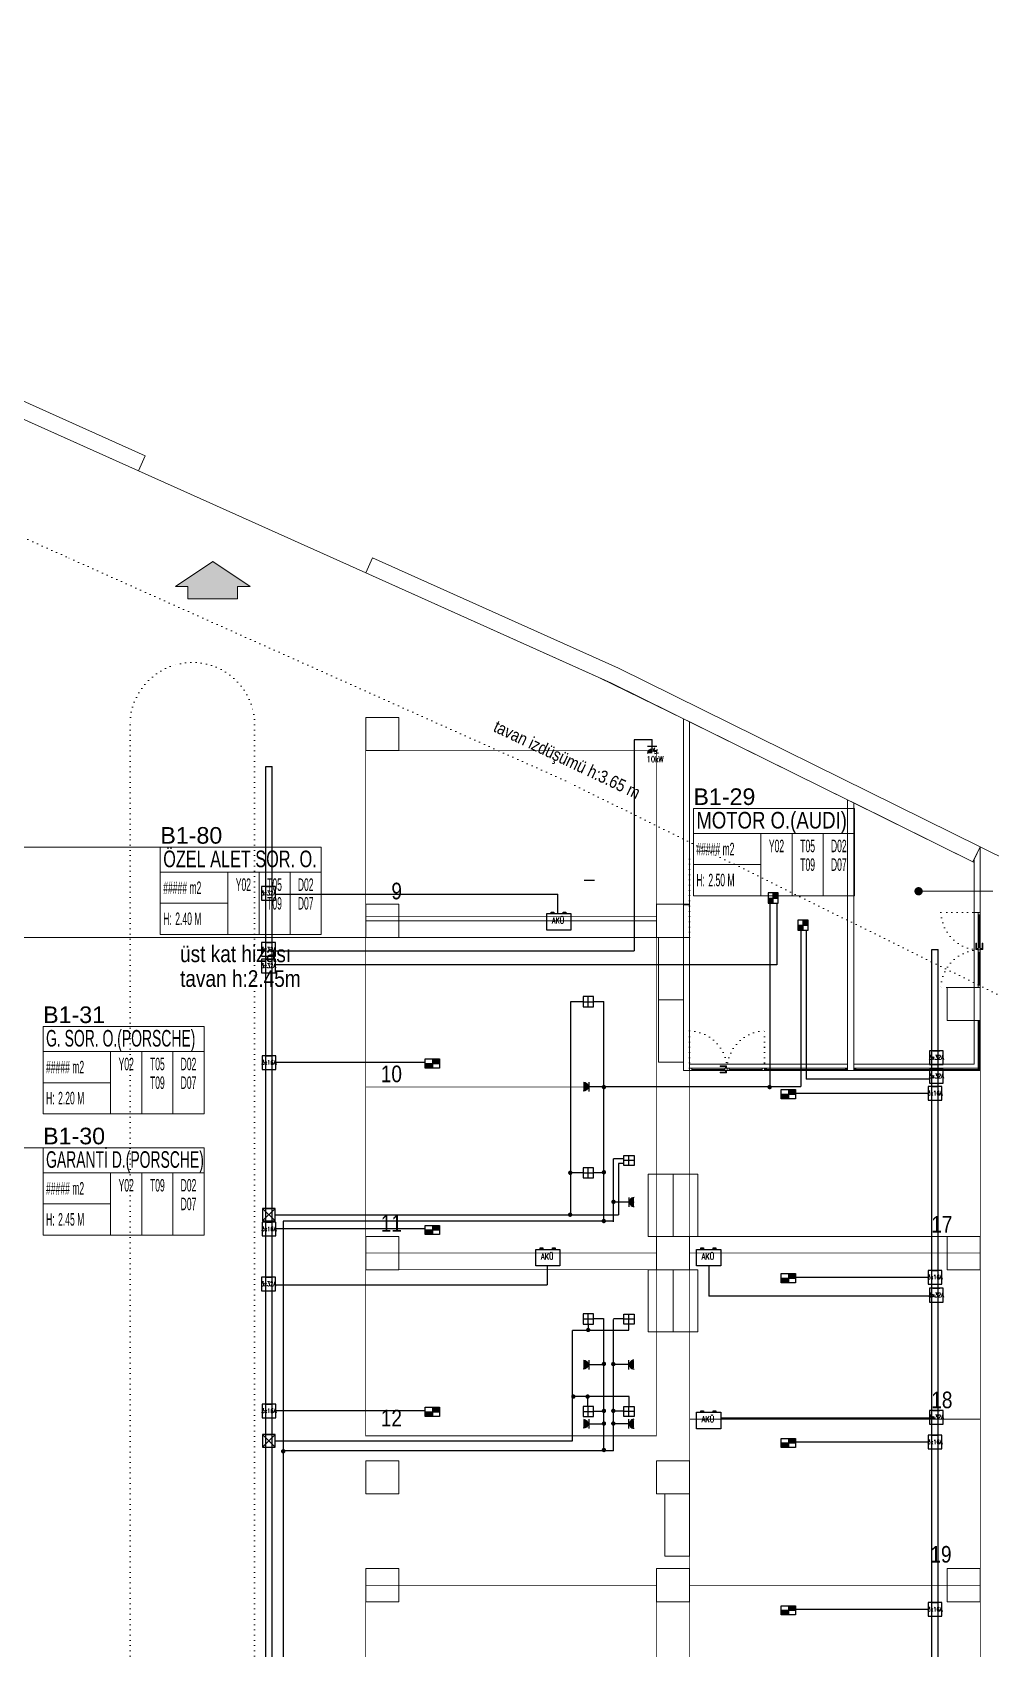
# Model space of a CAD drawing. Header units: metres. Extents: x -13194 to 152406, y -4219 to 19791.
# Drawn here: x 63792 to 66100, y 3087 to 6980 of the extents above; entities that cross this region are included whole.
import ezdxf
from ezdxf.enums import TextEntityAlignment as Align

# ---------------------------------------------------------------- set-up
doc = ezdxf.new("R2010")
doc.units = ezdxf.units.M
doc.header["$LTSCALE"] = 100
doc.header["$MEASUREMENT"] = 0
doc.linetypes.add('DOT2', pattern=[0.125, 0, -0.125])
doc.linetypes.add('HIDDEN', pattern=[0.375, 0.25, -0.125])
doc.layers.get('0').update_dxf_attribs({"color": 9, "lineweight": 9})
for name, color, linetype, lineweight in [('00', 9, 'Continuous', 9), ('01', 9, 'Continuous', 9), ('05', 9, 'Continuous', 9), ('06B', 9, 'Continuous', 9), ('06D', 9, 'Continuous', 9), ('10', 9, 'Continuous', 9), ('15', 9, 'Continuous', 9), ('20', 9, 'DOT2', 9), ('21', 9, 'Continuous', 9), ('21_mahal200', 9, 'Continuous', 9), ('30', 41, 'Continuous', 9), ('E-BUSBAR', 7, 'Continuous', 30), ('E-DUVARA MONTE PRİZ KUTUSU', 7, 'Continuous', 30), ('E-EKİPMAN PANOSU', 7, 'Continuous', 30), ('E-KABLO', 7, 'Continuous', 30), ('E-KOMBİNE ETANŞ PRİZ (2x1 FAZ+4x3 FAZ)', 7, 'Continuous', 30), ('E-LINYE', 7, 'Continuous', 30), ('E-TRİFAZE ETANŞ PRİZ', 7, 'Continuous', 30), ('E-UPS PRİZ', 7, 'Continuous', 30), ('E-YAZI', 7, 'Continuous', 30)]:
    doc.layers.add(name, color=color, linetype=linetype, lineweight=lineweight)
doc.styles.add('Arial', font='arial.ttf', dxfattribs={"height": 2.5})
doc.styles.add('E-YAZI', font='txttw.shx')
doc.styles.add('MuuM_TEXT-STANDART', font='ARIALN.TTF')
doc.dimstyles.new('MuuM_DIM200', dxfattribs={"dimscale": 20, "dimtxt": 2, "dimasz": 1, "dimexe": 1, "dimexo": 1, "dimgap": 1, "dimtad": 1, "dimdec": 1, "dimrnd": 0.5, "dimdsep": 46, "dimtxsty": 'MuuM_TEXT-STANDART', "dimblk": 'ARCHTICK', "dimcen": 0, "dimdle": 0.15, "dimclrd": 256, "dimclre": 256, "dimclrt": 256, "dimadec": 0, "dimazin": 0, "dimtfac": 5, "dimtdec": 1, "dimtix": 1, "dimtmove": 2, "dimatfit": 3, "dimldrblk": 'DOT', "dimfxl": 3, "dimfxlon": 1, "dimtolj": 1, "dimlwd": -1, "dimlwe": -1, "dimarcsym": 0})

# ---------------------------------------------------------------- blocks, each defined once
blk = doc.blocks.new('100_UPS PRİZ')
at = {"layer": 'E-UPS PRİZ', "color": 4}
for p, q in [((-1.22, 2.14), (1.28, 2.14)), ((0, 2.4), (0, 0))]:
    blk.add_line(p, q, dxfattribs=at)
at = {"layer": 'E-UPS PRİZ', "color": 4, "const_width": 1.2}
blk.add_lwpolyline([(-0.6, 3.58, 0.97398), (0.6, 3.58, 0.97398)], format="xyb", dxfattribs=at)
at = {"layer": 'E-UPS PRİZ', "color": 4}
blk.add_arc((0, 3.6), 1.2, 180.7551, 0.7551, dxfattribs=at)
blk = doc.blocks.new('10_DUVARA MONTE PRİZ KUTUSU')
at = {"layer": 'E-DUVARA MONTE PRİZ KUTUSU', "color": 4}
for p, q in [((24.5, 0), (-24.5, 0)), ((0, 24.5), (0, -24.5))]:
    blk.add_line(p, q, dxfattribs=at)
blk.add_lwpolyline([(-24.5, -24.5), (24.5, -24.5), (24.5, 24.5), (-24.5, 24.5)], close=True, dxfattribs=at)
blk = doc.blocks.new('BUSBAR ÇIKIŞ')
at = {"layer": 'E-BUSBAR'}
for p, q in [((-15, 30), (15, 0)), ((-15, 0), (15, 30))]:
    blk.add_line(p, q, dxfattribs=at)
at = {"layer": 'E-BUSBAR', "color": 5}
blk.add_line((-7.5, 30), (7.5, 30), dxfattribs=at)
blk.add_line((-7.5, 30), (7.5, 30), dxfattribs=at)
blk.add_lwpolyline([(-15, 0), (15, 0), (15, 30), (-15, 30)], close=True, dxfattribs=at)
blk = doc.blocks.new('E-1 TRIFAZE +1 MONOFAZE UPS+2 DATA')
at = {"layer": 'E-DUVARA MONTE PRİZ KUTUSU'}
h = blk.add_hatch(dxfattribs=at)
h.set_pattern_fill('ANSI31', color=30)
h.set_pattern_definition([(45, (-80359.58956, -61869.2512), (-0.08838834765, 0.08838834765), [])])
h.paths.add_polyline_path([(122, 0), (122, 122), (0, 122), (0, 0)])
h.paths.add_polyline_path([(0, -122), (0, 0), (-122, 0), (-122, -122)])
at = {"layer": 'E-DUVARA MONTE PRİZ KUTUSU', "color": 30}
for p, q in [((-122, 0), (122, 0)), ((0, -122), (0, 122))]:
    blk.add_line(p, q, dxfattribs=at)
blk.add_lwpolyline([(122, 122), (-122, 122), (-122, -122), (122, -122)], close=True, dxfattribs=at)
blk = doc.blocks.new('E-3X16A BUSBAR CIKIS KUTUSU')
at = {"layer": 'E-BUSBAR', "color": 30}
blk.add_line((-83, 162), (82, 162), dxfattribs=at)
blk.add_line((-83, 162), (82, 162), dxfattribs=at)
at = {"layer": 'E-BUSBAR', "color": 6}
blk.add_lwpolyline([(-166, -168), (164, -168), (164, 162), (-166, 162)], close=True, dxfattribs=at)
at = {"layer": 'E-BUSBAR', "color": 6, "style": 'E-YAZI', "width": 0.7}
blk.add_text('3x16A', height=105, dxfattribs=at).set_placement((0, 0), align=Align.MIDDLE)
blk = doc.blocks.new('100_EKİPMAN PANOSU')
at = {"layer": 'E-EKİPMAN PANOSU', "color": 4}
for p, q in [((-3.07, 3.95), (3.07, 3.95)), ((-3.07, 0), (-3.07, 3.95)), ((-3.07, 1.97), (3.07, 1.97)), ((3.07, 0), (-3.07, 0)), ((0, 3.95), (0, 0)), ((3.07, 3.95), (3.07, 0))]:
    blk.add_line(p, q, dxfattribs=at)
for points in [[(-3.07, 1.97), (0, 1.97), (-3.07, 0), (0, 0)], [(0, 3.95), (3.07, 3.95), (0, 1.97), (3.07, 1.97)]]:
    blk.add_solid(points, dxfattribs=at)
blk = doc.blocks.new('E-3X32A BUSBAR CIKIS KUTUSU')
at = {"layer": 'E-BUSBAR', "color": 2}
blk.add_line((-83, 162), (82, 162), dxfattribs=at)
blk.add_line((-83, 162), (82, 162), dxfattribs=at)
blk.add_lwpolyline([(-166, -168), (164, -168), (164, 162), (-166, 162)], close=True, dxfattribs=at)
at = {"layer": 'E-BUSBAR', "color": 2, "style": 'E-YAZI', "width": 0.7}
blk.add_text('3x32A', height=105, dxfattribs=at).set_placement((0, 0), align=Align.MIDDLE)
blk = doc.blocks.new('E-AKU SARJ VE ENERJI UNITESI')
at = {"layer": 'E-KOMBİNE ETANŞ PRİZ (2x1 FAZ+4x3 FAZ)', "color": 2}
for points in [[(-290, 399), (290, 399), (290, 0), (-290, 0)], [(-186, 434), (-122, 434), (-122, 399), (-186, 399)], [(108, 434), (172, 434), (172, 399), (108, 399)]]:
    blk.add_lwpolyline(points, close=True, dxfattribs=at)
at = {"layer": 'E-KOMBİNE ETANŞ PRİZ (2x1 FAZ+4x3 FAZ)', "color": 2, "style": 'E-YAZI', "width": 0.7}
blk.add_text('AKÜ', height=147, dxfattribs=at).set_placement((-16, 243), align=Align.MIDDLE)
blk = doc.blocks.new('100_TRİFAZE ETANŞ PRİZ')
at = {"layer": 'E-TRİFAZE ETANŞ PRİZ', "color": 4}
for p, q in [((1.22, 1.86), (-1.29, 1.86)), ((0, 2.54), (0, 0))]:
    blk.add_line(p, q, dxfattribs=at)
at = {"layer": 'E-TRİFAZE ETANŞ PRİZ', "color": 3}
for p, q in [((0.21, 3.17), (0.72, 2.16)), ((0.54, 3.34), (1.39, 2.67)), ((0.64, 3.76), (1.7, 3.6))]:
    blk.add_line(p, q, dxfattribs=at)
at = {"layer": 'E-TRİFAZE ETANŞ PRİZ', "color": 4, "const_width": 1.2}
blk.add_lwpolyline([(0, 3.14, -0.414214), (-0.61, 3.73)], format="xyb", dxfattribs=at)
at = {"layer": 'E-TRİFAZE ETANŞ PRİZ', "color": 4}
blk.add_arc((-0.01, 3.74), 1.2, 180.7551, 0.7551, dxfattribs=at)
blk = doc.blocks.new('p-kolon_80x80')
blk.add_lwpolyline([(-40, -40), (40, -40), (40, 40), (-40, 40)], close=True)
blk = doc.blocks.new('1.bod.mimari.elk')
at = {"layer": '01'}
blk.add_lwpolyline([(7909, -2669.7), (7892.6, -2706.2), (6612.7, -2131.8), (6060, -1936.6), (6073.3, -1898.9), (6627.6, -2094.7)], close=True, dxfattribs=at)
blk.add_lwpolyline([(9902.3, -3647.9), (9032, -3217.5), (8440, -2951.8), (8456.4, -2915.3), (9049.1, -3181.3), (9920, -3612), (9902.3, -3647.9)], dxfattribs=at)
for p in [(8480, -3340), (8480, -3790), (9180, -3790), (9880, -3990), (8480, -4590), (9180, -4590), (9880, -4590), (8480, -5130), (9180, -5130), (8480, -5390), (9180, -5390), (9880, -5390)]:
    blk.add_blockref('p-kolon_80x80', p, dxfattribs=at)
blk = doc.blocks.new('p-b1 tavan lejant')
at = {"layer": '30'}
for points in [[(63605, -20200), (65205, -20200), (65205, -19673), (65001.6, -19573.8), (64440, -19321.8), (63892.6, -19076.2), (63605, -18947.1), (63605, -20200)], [(62820, -21000), (63605, -21000), (63605, -20200), (65205, -20200), (65205, -20520), (65920, -20520), (65920, -19982), (66457.8, -20248)]]:
    blk.add_lwpolyline(points, dxfattribs=at)
for points in [[(65220, -19680.5), (65220, -20505), (65600, -20505), (65600, -19868.4)], [(65615, -19875.8), (65615, -20505), (65905, -20505), (65905, -20019.2)]]:
    blk.add_lwpolyline(points, close=True, dxfattribs=at)
blk = doc.blocks.new('p-işyeri')
at = {"color": 0, "const_width": 2}
blk.add_lwpolyline([(200, 0), (200, 700), (-200, 700), (-200, 0)], close=True, dxfattribs=at)
blk = doc.blocks.new('0-OK 2')
at = {"true_color": 0x4f4f4f}
blk.add_hatch(color=251, dxfattribs=at).paths.add_polyline_path([(0, 0), (120, 180), (120, 120), (180, 120), (180, -120), (120, -120), (120, -180)])
at = {"linetype": 'ByBlock', "lineweight": -2}
blk.add_lwpolyline([(180, -120), (180, 120), (120, 120), (120, 180), (0, 0), (120, -180), (120, -120)], close=True, dxfattribs=at)
blk.add_point((0, 0))
blk = doc.blocks.new('p-al-01_a')
at = {"layer": '06B'}
for points in [[(-5, -88.6), (-11.2, -88.6), (-11.2, -73.6), (-9.4, -73.6), (-9.4, -86.4), (-9.4, -86.4), (-5, -86.4), (-5, -88.6)], [(0, -88.6), (6.2, -88.6), (6.2, -73.6), (4.4, -73.6), (4.4, -86.4), (4.4, -86.4), (0, -86.4), (0, -88.6)]]:
    blk.add_lwpolyline(points, dxfattribs=at)
at = {"layer": '06D'}
for p, q in [((-5, -86.9), (-5, -5)), ((0, -5), (0, -86.9)), ((-5, -93.1), (-5, -175)), ((0, -175), (0, -93.1))]:
    blk.add_line(p, q, dxfattribs=at)
at = {"layer": '10'}
for points in [[(-5, 0), (0, 0), (0, -5), (-5, -5)], [(-5, -85), (0, -85), (0, -90), (-5, -90)], [(-5, -95), (0, -95), (0, -90), (-5, -90)], [(-5, -180), (0, -180), (0, -175), (-5, -175)]]:
    blk.add_lwpolyline(points, close=True, dxfattribs=at)
at = {"layer": '15'}
for points in [[(-2.5, -5), (-2.5, -85)], [(-2.5, -175), (-2.5, -95)]]:
    blk.add_lwpolyline(points, dxfattribs=at)
at = {"layer": '20'}
for points in [[(-5.3, 0), (-94.9, 0)], [(-5.3, -180), (-94.9, -180)], [(-5, -180), (-94.9, -180)]]:
    blk.add_lwpolyline(points, dxfattribs=at)
for centre, start, end in [((-1.5, 3.4), 182.0745, 267.6937), ((-1.5, -183.4), 92.3063, 177.9255)]:
    blk.add_arc(centre, 93.5, start, end, dxfattribs=at)
blk = doc.blocks.new('prf-10x10')
blk.add_lwpolyline([(-5, -5), (5, -5), (5, 5), (-5, 5)], close=True)
at = {"color": 255}
blk.add_solid([(-5, -5), (5, -5), (-5, 5), (5, 5)], dxfattribs=at)
at = {"layer": '10'}
blk.add_point((0, 0), dxfattribs=at)
blk = doc.blocks.new('p-birim')
blk.add_lwpolyline([(0, 0), (1, 0), (1, 1), (0, 1)], close=True)
blk = doc.blocks.new('0_roomno2')
blk.add_lwpolyline([(19.38, -10.5), (0, -10.5), (0, 0), (19.38, 0)], close=True)
for points in [[(0, -3), (19.38, -3)], [(8.12, -3), (8.12, -10.5)], [(11.88, -3), (11.88, -10.5)], [(15.62, -3), (15.62, -10.5)], [(0, -6.75), (8.12, -6.75)]]:
    blk.add_lwpolyline(points)
at = {"style": 'MuuM_TEXT-STANDART', "width": 0.6}
blk.add_text('H:', height=1.5, dxfattribs=at).set_placement((0.35, -8.61), align=Align.MIDDLE_LEFT)
at = {"style": 'Arial'}
blk.add_attdef('ODANO', (0, 1.17), '', height=2, dxfattribs=at)
blk.add_attdef('MEKANADI', text='', height=2, dxfattribs=at).set_placement((0.35, -3), align=Align.BOTTOM_LEFT)
at = {"style": 'MuuM_TEXT-STANDART', "width": 0.6}
for tag, p in [('YER01', (10, -4.5)), ('TAVAN01', (13.75, -4.5)), ('DUVAR01', (17.5, -4.5)), ('YER02', (10, -6.75)), ('TAVAN02', (13.75, -6.75)), ('DUVAR02', (17.5, -6.75)), ('YER03', (10, -9)), ('TAVAN03', (13.75, -9)), ('DUVAR03', (17.5, -9))]:
    blk.add_attdef(tag, text='', height=1.5, dxfattribs=at).set_placement(p, align=Align.MIDDLE_CENTER)
for tag, p in [('M2', (0.35, -4.88)), ('TEMIZTAVANYUKSEKLIGI', (1.8, -8.61))]:
    blk.add_attdef(tag, text='', height=1.5, dxfattribs=at).set_placement(p, align=Align.MIDDLE_LEFT)
blk = doc.blocks.new('_ArchTick')
at = {"color": 0, "linetype": 'ByBlock', "const_width": 0.15}
blk.add_lwpolyline([(-0.5, -0.5), (0.5, 0.5)], dxfattribs=at)
blk = doc.blocks.new('_Dot')
at = {"color": 0, "linetype": 'ByBlock', "lineweight": -2}
blk.add_line((-0.5, 0), (-1, 0), dxfattribs=at)
at = {"color": 0, "linetype": 'ByBlock', "const_width": 0.5}
blk.add_lwpolyline([(-0.25, 0, 1), (0.25, 0, 1)], format="xyb", close=True, dxfattribs=at)
blk = doc.blocks.new('1.bod.mimari1.elk')
at = {"layer": '00'}
for points in [[(9205, -3751.63), (9205, -3303.04), (9220, -3310.46), (9220, -3751.63), (9205, -3751.63)], [(9615, -4150), (9615, -4150), (9615, -4150), (9615, -3505.81), (9600, -3498.39), (9600, -4135), (9600, -4135), (9600, -4150), (9615, -4150), (9615, -4150)], [(9905, -3770), (9905, -3642.35), (9920, -3612.02), (9920, -3770), (9905, -3770)], [(9220, -3830), (9220, -4150), (9205, -4150), (9205, -3830)]]:
    blk.add_lwpolyline(points, close=True, dxfattribs=at)
at = {"layer": '06D', "linetype": 'DOT2'}
for points in [[(7872.5, -3317.79, -1), (8172.5, -3317.79, 0)], [(7872.5, -3317.79), (7872.5, -7740, 0.4142136), (8472.5, -8340), (11395.6, -8340)], [(8172.5, -3317.79), (8172.5, -7740, 0.4142136), (8472.5, -8040), (11395.6, -8040)]]:
    blk.add_lwpolyline(points, format="xyb", dxfattribs=at)
at = {"layer": '06D'}
for points in [[(9920, -4030), (9915, -4030), (9915, -4145), (9920, -4145)], [(9600, -4150), (9600, -4145), (9405, -4145), (9405, -4150)], [(9920, -4150), (9920, -4145), (9620, -4145), (9620, -4150)]]:
    blk.add_lwpolyline(points, close=True, dxfattribs=at)
at = {"layer": '15'}
for points in [[(9917.5, -4035), (9917.5, -4145)], [(9595, -4147.5), (9405, -4147.5)], [(9915, -4147.5), (9620, -4147.5)]]:
    blk.add_lwpolyline(points, dxfattribs=at)
at = {"layer": '20'}
for points in [[(11313.16, -4700), (10818.48, -4391.06), (8921.11, -3452.7), (7718.56, -2913.06), (6516.01, -2373.42), (4675.61, -1723.48), (3791.04, -1488.82)], [(6740, -2510), (6740, -4630), (7605, -4630), (7605, -3830), (9220, -3830), (9220, -3622.83)]]:
    blk.add_lwpolyline(points, dxfattribs=at)
for name, p in [('p-b1 tavan lejant', (-56000, 16370)), ('p-al-01_a', (9920, -3770))]:
    blk.add_blockref(name, p)
at = {"xscale": -1, "rotation": 90}
blk.add_blockref('p-al-01_a', (9220, -4150), dxfattribs=at)
at = {"layer": '01'}
blk.add_blockref('p-kolon_80x80', (9180, -5390), dxfattribs=at)
at = {"layer": '05', "yscale": 150}
for p, xscale in [((9145, -3980), 60.00000000000003), ((9145, -4130), 60.00000000000003), ((9120, -4550), 60), ((9180, -4550), 60), ((9120, -4780), 60), ((9180, -4780), 60), ((9160, -5320), 60)]:
    blk.add_blockref('p-birim', p, dxfattribs=dict(at, xscale=xscale))
at = {"layer": '06D', "color": 89, "linetype": 'HIDDEN', "true_color": 0x2e4d23, "rotation": 90}
for p in [(9140, -3580), (9140, -3990), (9920, -4350), (9140, -4390), (9920, -4790), (9140, -4830), (9920, -5190), (9140, -5590), (9920, -5590)]:
    blk.add_blockref('p-işyeri', p, dxfattribs=at)
at = {"layer": '10', "extrusion": (0, 0, -1), "xscale": 0.5, "yscale": 0.5, "zscale": -1}
for p, rotation in [((-9917.5, -4032.5), 90), ((-9402.5, -4147.5), 180), ((-9402.5, -4147.5), 90.00000000000001), ((-9597.5, -4147.5), 180), ((-9617.5, -4147.5), 180), ((-9617.5, -4147.5), 90.00000000000001), ((-9917.5, -4147.5), 180), ((-9917.5, -4147.5), 90)]:
    blk.add_blockref('prf-10x10', p, dxfattribs=dict(at, rotation=rotation))
blk.add_blockref('prf-10x10', (-9917.5, -4147.5), dxfattribs=at)
at = {"layer": '21', "xscale": 0.5, "yscale": 0.5, "zscale": 0.5, "rotation": 270}
blk.add_blockref('0-OK 2', (8071.59, -2924.5), dxfattribs=at)
at = {"layer": '21_mahal200'}
ref = blk.add_blockref('0_roomno2', (9229.15, -3519.47), dxfattribs=dict(at, xscale=20, yscale=20, zscale=20))
ref.add_attrib('ODANO', 'B1-29', (9229.15, -3510.82), dxfattribs={"layer": '0', "height": 40, "style": 'Arial'})
ref.add_attrib('MEKANADI', 'MOTOR O.(AUDI)', dxfattribs={"layer": '0', "height": 40, "style": 'Arial', "width": 0.8}).set_placement((9236.15, -3579.47), align=Align.BOTTOM_LEFT)
ref.add_attrib('M2', '##### m2', dxfattribs={"layer": '0', "height": 30, "style": 'MuuM_TEXT-STANDART', "width": 0.6}).set_placement((9236.15, -3616.97), align=Align.MIDDLE_LEFT)
ref.add_attrib('TEMIZTAVANYUKSEKLIGI', '2.50 M', dxfattribs={"layer": '0', "height": 30, "style": 'MuuM_TEXT-STANDART', "width": 0.6}).set_placement((9265.15, -3691.63), align=Align.MIDDLE_LEFT)
ref.add_attrib('YER01', 'Y02', dxfattribs={"layer": '0', "height": 30, "style": 'MuuM_TEXT-STANDART', "width": 0.6}).set_placement((9429.15, -3609.47), align=Align.MIDDLE_CENTER)
ref.add_attrib('TAVAN01', 'T05', dxfattribs={"layer": '0', "height": 30, "style": 'MuuM_TEXT-STANDART', "width": 0.6}).set_placement((9504.15, -3609.47), align=Align.MIDDLE_CENTER)
ref.add_attrib('DUVAR01', 'D02', dxfattribs={"layer": '0', "height": 30, "style": 'MuuM_TEXT-STANDART', "width": 0.6}).set_placement((9579.15, -3609.47), align=Align.MIDDLE_CENTER)
ref.add_attrib('TAVAN02', 'T09', dxfattribs={"layer": '0', "height": 30, "style": 'MuuM_TEXT-STANDART', "width": 0.6}).set_placement((9504.15, -3654.47), align=Align.MIDDLE_CENTER)
ref.add_attrib('DUVAR02', 'D07', dxfattribs={"layer": '0', "height": 30, "style": 'MuuM_TEXT-STANDART', "width": 0.6}).set_placement((9579.15, -3654.47), align=Align.MIDDLE_CENTER)
ref = blk.add_blockref('0_roomno2', (7945.44, -3612.65), dxfattribs=dict(at, xscale=20, yscale=20, zscale=20))
ref.add_attrib('ODANO', 'B1-80', (7945.44, -3604.01), dxfattribs={"layer": '0', "height": 40, "style": 'Arial'})
ref.add_attrib('MEKANADI', 'ÖZEL ALET SOR. O.', dxfattribs={"layer": '0', "height": 40, "style": 'Arial', "width": 0.7}).set_placement((7952.44, -3672.65), align=Align.BOTTOM_LEFT)
ref.add_attrib('M2', '##### m2', dxfattribs={"layer": '0', "height": 30, "style": 'MuuM_TEXT-STANDART', "width": 0.6}).set_placement((7952.44, -3710.15), align=Align.MIDDLE_LEFT)
ref.add_attrib('TEMIZTAVANYUKSEKLIGI', '2.40 M', dxfattribs={"layer": '0', "height": 30, "style": 'MuuM_TEXT-STANDART', "width": 0.6}).set_placement((7981.44, -3784.81), align=Align.MIDDLE_LEFT)
ref.add_attrib('YER01', 'Y02', dxfattribs={"layer": '0', "height": 30, "style": 'MuuM_TEXT-STANDART', "width": 0.6}).set_placement((8145.44, -3702.65), align=Align.MIDDLE_CENTER)
ref.add_attrib('TAVAN01', 'T05', dxfattribs={"layer": '0', "height": 30, "style": 'MuuM_TEXT-STANDART', "width": 0.6}).set_placement((8220.44, -3702.65), align=Align.MIDDLE_CENTER)
ref.add_attrib('DUVAR01', 'D02', dxfattribs={"layer": '0', "height": 30, "style": 'MuuM_TEXT-STANDART', "width": 0.6}).set_placement((8295.44, -3702.65), align=Align.MIDDLE_CENTER)
ref.add_attrib('TAVAN02', 'T09', dxfattribs={"layer": '0', "height": 30, "style": 'MuuM_TEXT-STANDART', "width": 0.6}).set_placement((8220.44, -3747.65), align=Align.MIDDLE_CENTER)
ref.add_attrib('DUVAR02', 'D07', dxfattribs={"layer": '0', "height": 30, "style": 'MuuM_TEXT-STANDART', "width": 0.6}).set_placement((8295.44, -3747.65), align=Align.MIDDLE_CENTER)
ref = blk.add_blockref('0_roomno2', (7663.28, -4044.64), dxfattribs=dict(at, xscale=20, yscale=20, zscale=20))
ref.add_attrib('ODANO', 'B1-31', (7663.28, -4036), dxfattribs={"layer": '0', "height": 40, "style": 'Arial'})
ref.add_attrib('MEKANADI', 'G. SOR. O.(PORSCHE)', dxfattribs={"layer": '0', "height": 40, "style": 'Arial', "width": 0.6}).set_placement((7670.28, -4104.64), align=Align.BOTTOM_LEFT)
ref.add_attrib('M2', '##### m2', dxfattribs={"layer": '0', "height": 30, "style": 'MuuM_TEXT-STANDART', "width": 0.6}).set_placement((7670.28, -4142.14), align=Align.MIDDLE_LEFT)
ref.add_attrib('TEMIZTAVANYUKSEKLIGI', '2.20 M', dxfattribs={"layer": '0', "height": 30, "style": 'MuuM_TEXT-STANDART', "width": 0.6}).set_placement((7699.28, -4216.8), align=Align.MIDDLE_LEFT)
ref.add_attrib('YER01', 'Y02', dxfattribs={"layer": '0', "height": 30, "style": 'MuuM_TEXT-STANDART', "width": 0.6}).set_placement((7863.28, -4134.64), align=Align.MIDDLE_CENTER)
ref.add_attrib('TAVAN01', 'T05', dxfattribs={"layer": '0', "height": 30, "style": 'MuuM_TEXT-STANDART', "width": 0.6}).set_placement((7938.28, -4134.64), align=Align.MIDDLE_CENTER)
ref.add_attrib('DUVAR01', 'D02', dxfattribs={"layer": '0', "height": 30, "style": 'MuuM_TEXT-STANDART', "width": 0.6}).set_placement((8013.28, -4134.64), align=Align.MIDDLE_CENTER)
ref.add_attrib('TAVAN02', 'T09', dxfattribs={"layer": '0', "height": 30, "style": 'MuuM_TEXT-STANDART', "width": 0.6}).set_placement((7938.28, -4179.64), align=Align.MIDDLE_CENTER)
ref.add_attrib('DUVAR02', 'D07', dxfattribs={"layer": '0', "height": 30, "style": 'MuuM_TEXT-STANDART', "width": 0.6}).set_placement((8013.28, -4179.64), align=Align.MIDDLE_CENTER)
ref = blk.add_blockref('0_roomno2', (7663.28, -4336.7), dxfattribs=dict(at, xscale=20, yscale=20, zscale=20))
ref.add_attrib('ODANO', 'B1-30', (7663.28, -4328.06), dxfattribs={"layer": '0', "height": 40, "style": 'Arial'})
ref.add_attrib('MEKANADI', 'GARANTİ D.(PORSCHE)', dxfattribs={"layer": '0', "height": 40, "style": 'Arial', "width": 0.6}).set_placement((7670.28, -4396.7), align=Align.BOTTOM_LEFT)
ref.add_attrib('M2', '##### m2', dxfattribs={"layer": '0', "height": 30, "style": 'MuuM_TEXT-STANDART', "width": 0.6}).set_placement((7670.28, -4434.2), align=Align.MIDDLE_LEFT)
ref.add_attrib('TEMIZTAVANYUKSEKLIGI', '2.45 M', dxfattribs={"layer": '0', "height": 30, "style": 'MuuM_TEXT-STANDART', "width": 0.6}).set_placement((7699.28, -4508.86), align=Align.MIDDLE_LEFT)
ref.add_attrib('YER01', 'Y02', dxfattribs={"layer": '0', "height": 30, "style": 'MuuM_TEXT-STANDART', "width": 0.6}).set_placement((7863.28, -4426.7), align=Align.MIDDLE_CENTER)
ref.add_attrib('TAVAN01', 'T09', dxfattribs={"layer": '0', "height": 30, "style": 'MuuM_TEXT-STANDART', "width": 0.6}).set_placement((7938.28, -4426.7), align=Align.MIDDLE_CENTER)
ref.add_attrib('DUVAR01', 'D02', dxfattribs={"layer": '0', "height": 30, "style": 'MuuM_TEXT-STANDART', "width": 0.6}).set_placement((8013.28, -4426.7), align=Align.MIDDLE_CENTER)
ref.add_attrib('DUVAR02', 'D07', dxfattribs={"layer": '0', "height": 30, "style": 'MuuM_TEXT-STANDART', "width": 0.6}).set_placement((8013.28, -4471.7), align=Align.MIDDLE_CENTER)
at = {"layer": '21', "style": 'MuuM_TEXT-STANDART'}
blk.add_text('tavan izdüşümü h:3.65 m', height=30, rotation=334.61633, dxfattribs=at).set_placement((8744.93, -3332.47))
for s, p in [('9', (8527.29, -3750)), ('10', (8527.29, -4190.44)), ('11', (8527.29, -4550.41)), ('17', (9852.82, -4552.56)), ('18', (9852.82, -4975.61)), ('12', (8527.29, -5019.46)), ('19', (9850.69, -5347.44))]:
    blk.add_text(s, height=40, dxfattribs=at).set_placement(p, align=Align.BOTTOM_RIGHT)
for s, p in [('üst kat hizası', (7992.96, -3889.26)), ('tavan h:2.45m', (7992.96, -3948.8))]:
    blk.add_text(s, height=40, dxfattribs=at).set_placement(p)
at = {"layer": '21_mahal200'}
for points in [[(7414.56, -3612.65), (7945.44, -3612.65)], [(9771.3, -3718.58), (9949.87, -3718.58)], [(7392.74, -4336.7), (7663.28, -4336.7)]]:
    blk.add_leader(points, dimstyle='MuuM_DIM200', override={"dimasz": 1, "dimfxl": 10}, dxfattribs=at)

msp = doc.modelspace()

# ---------------------------------------------------------------- linework, layer by layer
at = {"layer": 'E-BUSBAR', "color": 3}
for p, q in [((64355, 862.4), (64355, 5212)), ((64355, 5212), (64370, 5212)), ((64370, 862.4), (64370, 5212)), ((65958.7, 944.9), (65958.7, 4770.8)), ((65958.7, 900.8), (65958.7, 4770.8)), ((65958.7, 4770.8), (65973.7, 4770.8)), ((65973.7, 944.9), (65973.7, 4770.8)), ((65973.7, 900.8), (65973.7, 4770.8))]:
    msp.add_line(p, q, dxfattribs=at)
at = {"layer": 'E-KABLO', "color": 5}
for p, q in [((65088.7, 4645.3), (65088.7, 4132.4)), ((65119, 4645.3), (65088.7, 4645.3)), ((65217.9, 4255.5), (65204, 4255.5)), ((65204, 4255.5), (65204, 4132.4)), ((65119, 4233.1), (65088.7, 4233.1)), ((64377, 4132.4), (65204, 4132.4)), ((65093.1, 3854.7), (65228.9, 3854.7)), ((65093.4, 3587.7), (65093.4, 3853.8)), ((65131, 3870), (65131, 3854.7)), ((65228.9, 3854.7), (65228.9, 3870)), ((65229.4, 3694.3), (65093.4, 3694.3)), ((65130.3, 3670.1), (65130.3, 3693.4)), ((65229.4, 3670.5), (65229.4, 3694.3)), ((64377, 3587.7), (65093.4, 3587.7))]:
    msp.add_line(p, q, dxfattribs=at)
at = {"layer": 'E-KABLO', "color": 6}
for p, q in [((64738.2, 4499.3), (64377.6, 4499.3)), ((65630.1, 4425.3), (65949.6, 4425.3)), ((64738.2, 4098.3), (64377.6, 4098.3)), ((65630.1, 3982.3), (65949.6, 3982.3)), ((64738.2, 3660.3), (64377.6, 3660.3)), ((65630.1, 3585.3), (65949.6, 3585.3)), ((65630.1, 3182.3), (65949.6, 3182.3))]:
    msp.add_line(p, q, dxfattribs=at)
at = {"layer": 'E-KABLO', "color": 4, "const_width": 5.25}
for points in [[(65171.5, 4439.8, -1), (65166.2, 4439.8, -1)], [(65570.5, 4439.8, -1), (65565.2, 4439.8, -1)], [(65171.5, 4234.6, -1), (65166.2, 4234.6, -1)], [(65189.3, 4163.4, 1), (65194.6, 4163.4, 1)], [(65165.9, 4117.2, 1), (65171.2, 4117.2, 1)], [(65171.5, 3773.2, -1), (65166.2, 3773.2, -1)], [(65188.7, 3772.7, 1), (65194, 3772.7, 1)], [(65171.5, 3660, -1), (65166.2, 3660, -1)], [(65188.7, 3660, 1), (65194, 3660, 1)], [(65171.5, 3629.5, -1), (65166.2, 3629.5, -1)], [(65188.7, 3629.5, 1), (65194, 3629.5, 1)], [(64393.9, 3562.7, 1), (64399.2, 3562.7, 1)], [(65171.5, 3565.7, -1), (65166.2, 3565.7, -1)]]:
    msp.add_lwpolyline(points, format="xyb", close=True, dxfattribs=at)
at = {"layer": 'E-KABLO', "color": 5, "const_width": 5.25}
for points in [[(65085.1, 4233.3, 1), (65090.3, 4233.3, 1)], [(65084.8, 4132.3, 1), (65090, 4132.3, 1)], [(65133.5, 3854.8, -1), (65128.3, 3854.8, -1)], [(65097.9, 3694.4, -1), (65092.6, 3694.4, -1)], [(65132.1, 3694.4, -1), (65126.9, 3694.4, -1)]]:
    msp.add_lwpolyline(points, format="xyb", close=True, dxfattribs=at)
at = {"layer": 'E-KOMBİNE ETANŞ PRİZ (2x1 FAZ+4x3 FAZ)', "color": 2}
for p, q in [((65285, 5276), (65241.8, 5276)), ((65241.8, 5276), (65241.8, 4767.9)), ((64377.2, 4904.3), (65058.2, 4904.3)), ((65058.2, 4858.3), (65058.2, 4904.3)), ((65585.2, 4880.3), (65585.2, 4734.3)), ((65656.2, 4818.3), (65656.2, 4459.2)), ((64377.4, 4767.9), (65241.8, 4767.9)), ((65585.2, 4734.3), (64377, 4734.3)), ((65950.9, 4459.2), (65656.2, 4459.2)), ((65032.2, 4008.3), (65032.2, 3963.3)), ((65421.2, 4008.3), (65421.2, 3936.3)), ((64377.2, 3963.3), (65032.2, 3963.3)), ((65967.2, 3936.3), (65421.2, 3936.3)), ((65967.2, 3642.3), (65450.2, 3642.3))]:
    msp.add_line(p, q, dxfattribs=at)
at = {"layer": 'E-LINYE', "color": 4}
for p, q in [((65121.6, 4937.9), (65145.8, 4937.9)), ((65568.2, 4883.3), (65568.2, 4441.3)), ((65643.2, 4819.3), (65643.2, 4441.3)), ((65144.3, 4646), (65168.9, 4646)), ((65168.9, 4115), (65168.9, 4646)), ((65143.3, 4440.9), (65168.9, 4440.9)), ((65169.2, 4441.3), (65643.2, 4441.3)), ((65216.1, 4267.2), (65191.5, 4267.2)), ((65191.5, 4115), (65191.5, 4267.2)), ((65144.3, 4233.7), (65168, 4233.7)), ((65217.5, 4162.6), (65191.9, 4162.6)), ((65191.5, 4117), (64396.7, 4117)), ((64396.7, 4117), (64396.7, 2476.8)), ((65144.3, 3882.1), (65168, 3882.1)), ((65168.9, 3563.7), (65168.9, 3882.6)), ((65191.5, 3563.7), (65191.5, 3880.3)), ((65215.9, 3881.6), (65192.2, 3881.6)), ((65143.3, 3771.3), (65168.9, 3771.3)), ((65216.9, 3771.3), (65191.5, 3771.3)), ((65144.3, 3659.2), (65168, 3659.2)), ((65215.9, 3659.2), (65192.2, 3659.2)), ((65143.3, 3628.7), (65168.9, 3628.7)), ((65216.9, 3628.7), (65191.3, 3628.7)), ((65191.5, 3563.9), (64396.7, 3563.9))]:
    msp.add_line(p, q, dxfattribs=at)

# ---------------------------------------------------------------- block references
at = {"layer": '06D'}
for name in ['1.bod.mimari.elk', '1.bod.mimari1.elk']:
    msp.add_blockref(name, (56155.2, 8630), dxfattribs=at)
at = {"layer": 'E-BUSBAR', "color": 4, "xscale": 0.1, "yscale": 0.1, "zscale": 0.1}
for name, p in [('E-3X32A BUSBAR CIKIS KUTUSU', (64361.2, 4906.9)), ('E-3X32A BUSBAR CIKIS KUTUSU', (64361.2, 4771.5)), ('E-3X32A BUSBAR CIKIS KUTUSU', (64361.2, 4731.9)), ('E-3X32A BUSBAR CIKIS KUTUSU', (65969.2, 4511.1)), ('E-3X16A BUSBAR CIKIS KUTUSU', (64362.1, 4499.1)), ('E-3X32A BUSBAR CIKIS KUTUSU', (65969.2, 4466.1)), ('E-3X16A BUSBAR CIKIS KUTUSU', (65966.1, 4425.1)), ('E-3X16A BUSBAR CIKIS KUTUSU', (64362.1, 4098.1)), ('E-3X32A BUSBAR CIKIS KUTUSU', (64361.2, 3965.9)), ('E-3X16A BUSBAR CIKIS KUTUSU', (65966.1, 3982.1)), ('E-3X32A BUSBAR CIKIS KUTUSU', (65969.2, 3938.9)), ('E-3X16A BUSBAR CIKIS KUTUSU', (64362.1, 3660.1)), ('E-3X32A BUSBAR CIKIS KUTUSU', (65969.2, 3644.9)), ('E-3X16A BUSBAR CIKIS KUTUSU', (65966.1, 3585.1)), ('E-3X16A BUSBAR CIKIS KUTUSU', (65966.1, 3182.1))]:
    msp.add_blockref(name, p, dxfattribs=at)
at = {"layer": 'E-DUVARA MONTE PRİZ KUTUSU', "color": 4, "xscale": 0.1, "yscale": 0.1, "zscale": 0.1}
for p in [(65576.5, 4895.1), (65648.3, 4829.9)]:
    msp.add_blockref('E-1 TRIFAZE +1 MONOFAZE UPS+2 DATA', p, dxfattribs=at)
at = {"layer": 'E-DUVARA MONTE PRİZ KUTUSU', "color": 3, "yscale": 0.5, "zscale": 0.5, "rotation": 180}
for p, xscale in [((65131.2, 4645.3), 0.5), ((65131.2, 4233.1), 0.5), ((65229.1, 4262.8), -0.5), ((65131.2, 3881.4), 0.5), ((65229, 3881), -0.5), ((65131.2, 3658.6), 0.5), ((65229, 3658.6), -0.5)]:
    msp.add_blockref('10_DUVARA MONTE PRİZ KUTUSU', p, dxfattribs=dict(at, xscale=xscale))
at = {"layer": 'E-EKİPMAN PANOSU', "xscale": 5.600000000000001, "yscale": 5.600000000000001, "zscale": 5.600000000000001}
for p in [(64755.9, 4485.6), (65612.9, 4411.6), (64755.9, 4084.6), (65612.9, 3968.6), (64755.9, 3646.6), (65612.9, 3571.6), (65612.9, 3168.6)]:
    msp.add_blockref('100_EKİPMAN PANOSU', p, dxfattribs=at)
at = {"layer": 'E-KABLO', "color": 6}
for p in [(64362, 4117.4), (64362, 3572.7)]:
    msp.add_blockref('BUSBAR ÇIKIŞ', p, dxfattribs=at)
at = {"layer": 'E-KOMBİNE ETANŞ PRİZ (2x1 FAZ+4x3 FAZ)', "color": 4, "xscale": 0.1, "yscale": 0.1, "zscale": 0.1}
for p in [(65060, 4818), (65034, 4009), (65421, 4009), (65421, 3617)]:
    msp.add_blockref('E-AKU SARJ VE ENERJI UNITESI', p, dxfattribs=at)
at = {"layer": 'E-TRİFAZE ETANŞ PRİZ', "xscale": -9.000000000000004, "yscale": 9.000000000000002, "zscale": 9, "rotation": 180}
msp.add_blockref('100_TRİFAZE ETANŞ PRİZ', (65285.1, 5276.9), dxfattribs=at)
at = {"layer": 'E-UPS PRİZ', "yscale": 9, "zscale": 9}
for p, xscale, rotation in [((65151.5, 4441), -9, 90), ((65209.3, 4162.7), 9, 270), ((65151.5, 3771.5), -9, 90), ((65208.7, 3771.5), 9, 270), ((65151.5, 3628.8), -9, 90), ((65208.7, 3628.8), 9, 270)]:
    msp.add_blockref('100_UPS PRİZ', p, dxfattribs=dict(at, xscale=xscale, rotation=rotation))

# ---------------------------------------------------------------- texts
at = {"layer": 'E-YAZI', "color": 3, "style": 'E-YAZI', "width": 0.7}
msp.add_text('10kW', height=15, dxfattribs=at).set_placement((65271.8, 5222))

doc.saveas('drawing.dxf')
